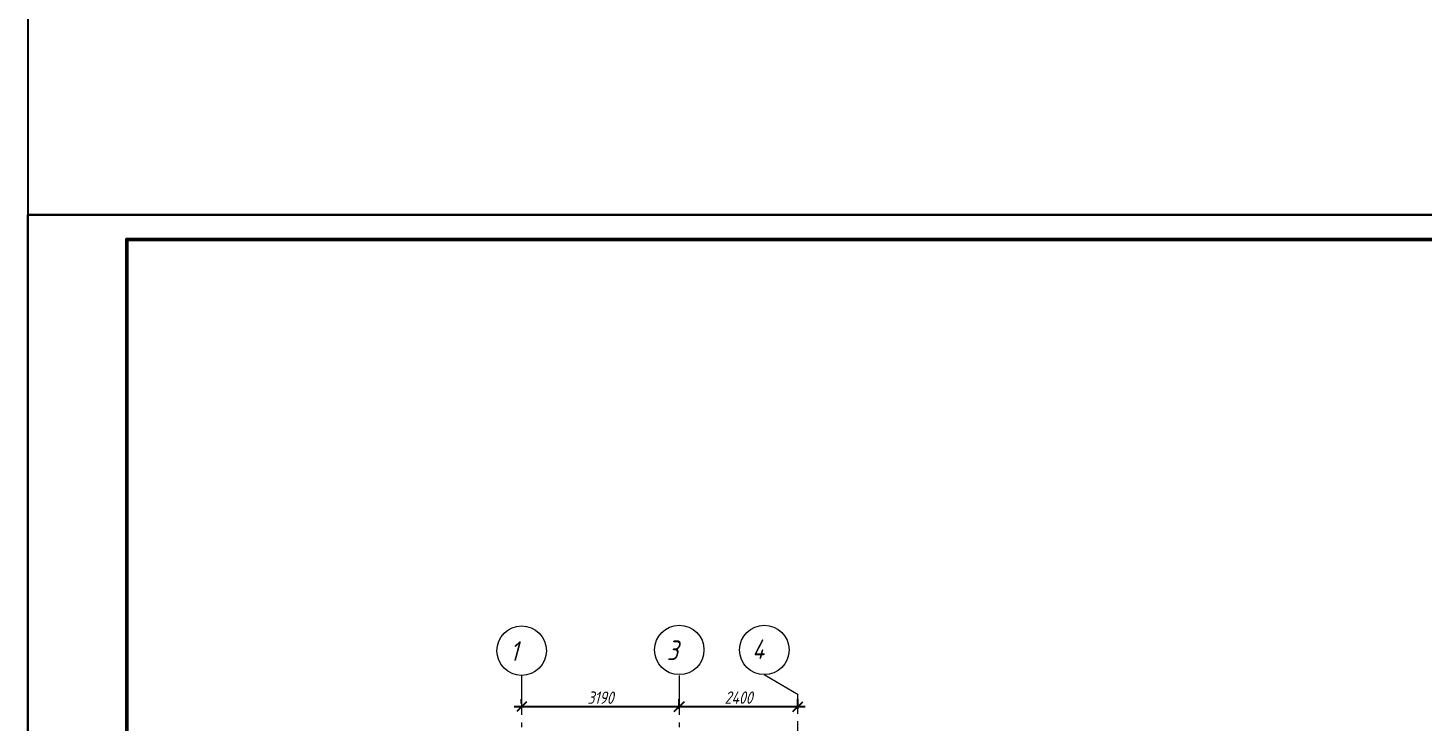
# Model space of a CAD drawing. Header units: millimetres. Extents: x 5341 to 134645, y 2795 to 129189.
# Drawn here: x 5341 to 33574, y 51968 to 66011 of the extents above; entities that cross this region are included whole.
import ezdxf

# ---------------------------------------------------------------- set-up
doc = ezdxf.new("R2010")
doc.units = ezdxf.units.MM
doc.linetypes.add('GOST2.303 6', pattern=[12, 8, -1.5, 1, -1.5])
doc.layers.get('Defpoints').update_dxf_attribs({"color": 1})
doc.layers.add('osi', color=1, linetype='GOST2.303 6', lineweight=15, plot=False)
doc.layers.add('razm', color=5, linetype='Continuous', lineweight=15, plot=False)
doc.layers.add('АР_Рамка', color=7, linetype='Continuous', lineweight=30)
doc.styles.add('GOST 2.304', font='CS_Gost2304.shx', dxfattribs={"oblique": 15})
doc.styles.add('SPDS', font='SPDS.shx')
doc.styles.add('style2', font='CS_Gost2304.shx', dxfattribs={"oblique": 15})
doc.dimstyles.new('SPDS$0', dxfattribs={"dimscale": 100, "dimtxt": 2.5, "dimasz": 2, "dimexe": 1.5, "dimexo": 0.625, "dimgap": 0.5, "dimtad": 1, "dimdec": 0, "dimrnd": 0.001, "dimtxsty": 'SPDS', "dimblk": 'ARCHTICK', "dimcen": 2.5, "dimdle": 1.5, "dimadec": 0, "dimazin": 2, "dimtfac": 1, "dimtdec": 0, "dimtmove": 1, "dimatfit": 3, "dimfxl": 8, "dimtolj": 1, "dimtzin": 0, "dimarcsym": 0})

# ---------------------------------------------------------------- blocks, each defined once
blk = doc.blocks.new('_Oblique')
at = {"color": 0, "linetype": 'ByBlock', "lineweight": -2}
blk.add_line((-0.5, -0.5), (0.5, 0.5), dxfattribs=at)
blk = doc.blocks.new('*D23')
at = {"layer": 'Defpoints', "color": 0, "ltscale": 100, "transparency": 16777216}
for p in [(18522, 52280), (18522, 52176), (20922, 52176)]:
    blk.add_point(p, dxfattribs=at)
at = {"layer": 'razm', "color": 5, "lineweight": -2, "ltscale": 100, "transparency": 16777216}
blk.add_line((21072, 52280), (18372, 52280), dxfattribs=at)
at = {"layer": 'razm', "color": 0, "lineweight": -2, "ltscale": 100, "transparency": 16777216}
blk.add_line((18522, 52238), (18522, 52430), dxfattribs=at)
at = {"layer": 'razm', "color": 0, "linetype": 'ByBlock', "lineweight": -2, "ltscale": 100, "transparency": 16777216}
blk.add_line((20922, 52238), (20922, 52430), dxfattribs=at)
at = {"layer": 'razm', "color": 5, "lineweight": -2, "ltscale": 100, "transparency": 16777216, "xscale": 200, "yscale": 200, "zscale": 200, "rotation": 180}
blk.add_blockref('_Oblique', (18522, 52280), dxfattribs=at)
at = {"layer": 'razm', "color": 5, "lineweight": -2, "ltscale": 100, "transparency": 16777216, "xscale": 200, "yscale": 200, "zscale": 200}
blk.add_blockref('_Oblique', (20922, 52280), dxfattribs=at)
at = {"layer": 'razm', "color": 5, "ltscale": 100, "transparency": 16777216, "insert": (19722, 52464), "char_height": 250, "attachment_point": 5, "style": 'style2'}
blk.add_mtext('\\A1;2400', dxfattribs=at)
blk = doc.blocks.new('*D24')
at = {"layer": 'Defpoints', "color": 0, "ltscale": 100, "transparency": 16777216}
for p in [(15332, 52280), (15332, 52280), (18522, 52176)]:
    blk.add_point(p, dxfattribs=at)
at = {"layer": 'razm', "color": 5, "lineweight": -2, "ltscale": 100, "transparency": 16777216}
blk.add_line((18672, 52280), (15182, 52280), dxfattribs=at)
at = {"layer": 'razm', "color": 0, "lineweight": -2, "ltscale": 100, "transparency": 16777216}
blk.add_line((15332, 52342), (15332, 52430), dxfattribs=at)
at = {"layer": 'razm', "color": 0, "linetype": 'ByBlock', "lineweight": -2, "ltscale": 100, "transparency": 16777216}
blk.add_line((18522, 52238), (18522, 52430), dxfattribs=at)
at = {"layer": 'razm', "color": 5, "lineweight": -2, "ltscale": 100, "transparency": 16777216, "xscale": 200, "yscale": 200, "zscale": 200, "rotation": 180}
blk.add_blockref('_Oblique', (15332, 52280), dxfattribs=at)
at = {"layer": 'razm', "color": 5, "lineweight": -2, "ltscale": 100, "transparency": 16777216, "xscale": 200, "yscale": 200, "zscale": 200}
blk.add_blockref('_Oblique', (18522, 52280), dxfattribs=at)
at = {"layer": 'razm', "color": 5, "ltscale": 100, "transparency": 16777216, "insert": (16927, 52462), "char_height": 250, "attachment_point": 5, "style": 'style2'}
blk.add_mtext('\\A1;3190', dxfattribs=at)

msp = doc.modelspace()

# ---------------------------------------------------------------- linework, layer by layer
at = {"layer": 'Defpoints', "ltscale": 100}
msp.add_line((5341.3, 129189), (5341.3, 52741), dxfattribs=at)
at = {"layer": 'osi', "ltscale": 100}
for p, q in [((15332.3, 52912.8), (15332.3, 22022)), ((18522.3, 52912.8), (18522.3, 22022)), ((20243.3, 52927.8), (20927.3, 52526)), ((20922.3, 22385.5), (20922.3, 52526))]:
    msp.add_line(p, q, dxfattribs=at)
at = {"layer": 'osi', "linetype": 'Continuous', "ltscale": 100}
for centre in [(18522.3, 53427.8), (20243.3, 53427.8), (15332.3, 53412.8)]:
    msp.add_circle(centre, 500, dxfattribs=at)
at = {"layer": 'АР_Рамка'}
for p, q in [((5341.3, 2832.7), (5341.3, 62232.7)), ((5341.3, 62232.7), (68341.3, 62232.7))]:
    msp.add_line(p, q, dxfattribs=at)
at = {"layer": 'АР_Рамка', "lineweight": 50}
msp.add_lwpolyline([(67841.3, 3332.7), (7341.3, 3332.7), (7341.3, 61732.7), (67841.3, 61732.7), (67841.3, 3332.7)], close=True, dxfattribs=at)

# ---------------------------------------------------------------- texts
at = {"layer": 'osi', "color": 7, "lineweight": 25, "style": 'GOST 2.304', "oblique": 15}
for s, p in [('1', (15099.2, 53204.7)), ('3', (18270.5, 53219.7)), ('4', (19995.2, 53239.7))]:
    msp.add_text(s, height=400, dxfattribs=at).set_placement(p)

# ---------------------------------------------------------------- dimensions: what is measured, and where the dimension line sits
at = {"layer": 'razm', "ltscale": 100}
for base, p1, p2, picture, middle in [((15332.3, 52279.5), (18522.3, 52175.5), (15332.3, 52279.5), '*D24', (16927.3, 52461.8)), ((18522.3, 52279.5), (20922.3, 52175.5), (18522.3, 52175.5), '*D23', (19722.3, 52464.2))]:
    dim = msp.add_linear_dim(base=base, p1=p1, p2=p2, angle=180, dimstyle='SPDS$0', override={"dimscale": 100, "dimtxsty": 'style2', "dimblk": 'Oblique', "dimclrd": 5, "dimclrt": 5}, dxfattribs=at)
    dim.commit()
    dim.dimension.update_dxf_attribs({"geometry": picture, "text_midpoint": middle})

doc.saveas('drawing.dxf')
